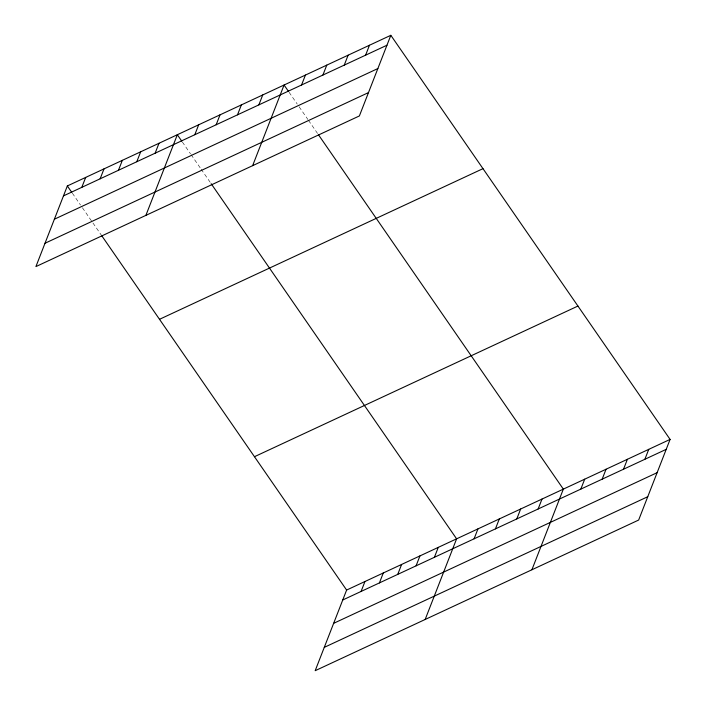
<?xml version="1.0" encoding="UTF-8"?>
<svg xmlns="http://www.w3.org/2000/svg" width="706" height="706" viewBox="0 0 706 706"><rect width="100%" height="100%" fill="white"/><g stroke="black" fill="none" stroke-linecap="round" stroke-linejoin="round"><path stroke-width="0.53" stroke-dasharray="3.53 2.65" d="M289.089 92.274L297.244 104.064M299.123 106.791L307.895 119.49M308.522 120.399L317.929 133.999M182.342 141.985L190.496 153.784M191.123 154.685L200.522 168.293M201.148 169.202L210.556 182.81M72.365 193.206L80.51 205.005M82.39 207.723L101.205 234.939"/><path stroke-width="1.06" d="M390.824 35.3L67.344 185.952L35.909 266.594L359.38 115.943L390.824 35.3L670.091 439.406L638.656 520.048L315.176 670.7L346.62 590.057L670.091 439.406M81.808 187.337L85.682 177.418M100.137 178.803L104.011 168.875M118.467 170.27L122.341 160.341M136.796 161.727L140.671 151.808M155.126 153.193L159 143.265M145.886 215.374L177.33 134.731L181.716 141.076M194.812 134.714L198.677 124.785M216.16 124.768L220.025 114.849M237.507 114.822L241.373 104.903M258.855 104.885L262.729 94.957M252.633 165.654L284.077 85.011L288.463 91.365M301.55 84.994L305.424 75.074M322.907 75.057L326.772 65.128M344.254 65.111L348.12 55.183M365.602 55.165L369.467 45.246M361.084 591.443L364.949 581.523M379.413 582.909L383.279 572.981M397.743 574.375L401.608 564.447M416.072 565.833L419.938 555.913M434.402 557.299L438.267 547.371M425.162 619.48L456.605 538.837L211.182 183.719M474.079 538.819L477.953 528.891M495.427 528.873L499.301 518.954M516.783 518.936L520.649 509.008M538.131 508.991L541.996 499.063M531.909 569.76L563.344 489.126L318.556 134.908M580.826 489.099L584.7 479.18M602.174 479.162L606.048 469.234M623.522 469.216L627.396 459.297M644.878 459.271L648.743 449.351M63.478 195.88L386.95 45.228M54.38 219.213L377.851 68.561M45.008 243.252L368.479 92.601M159.512 319.306L482.983 168.655M254.46 456.703L577.932 306.051M342.754 599.985L666.226 449.334M333.656 623.319L657.127 472.667M324.275 647.367L647.755 496.715M67.344 185.952L71.738 192.306M101.832 235.848L346.62 590.057"/></g></svg>
